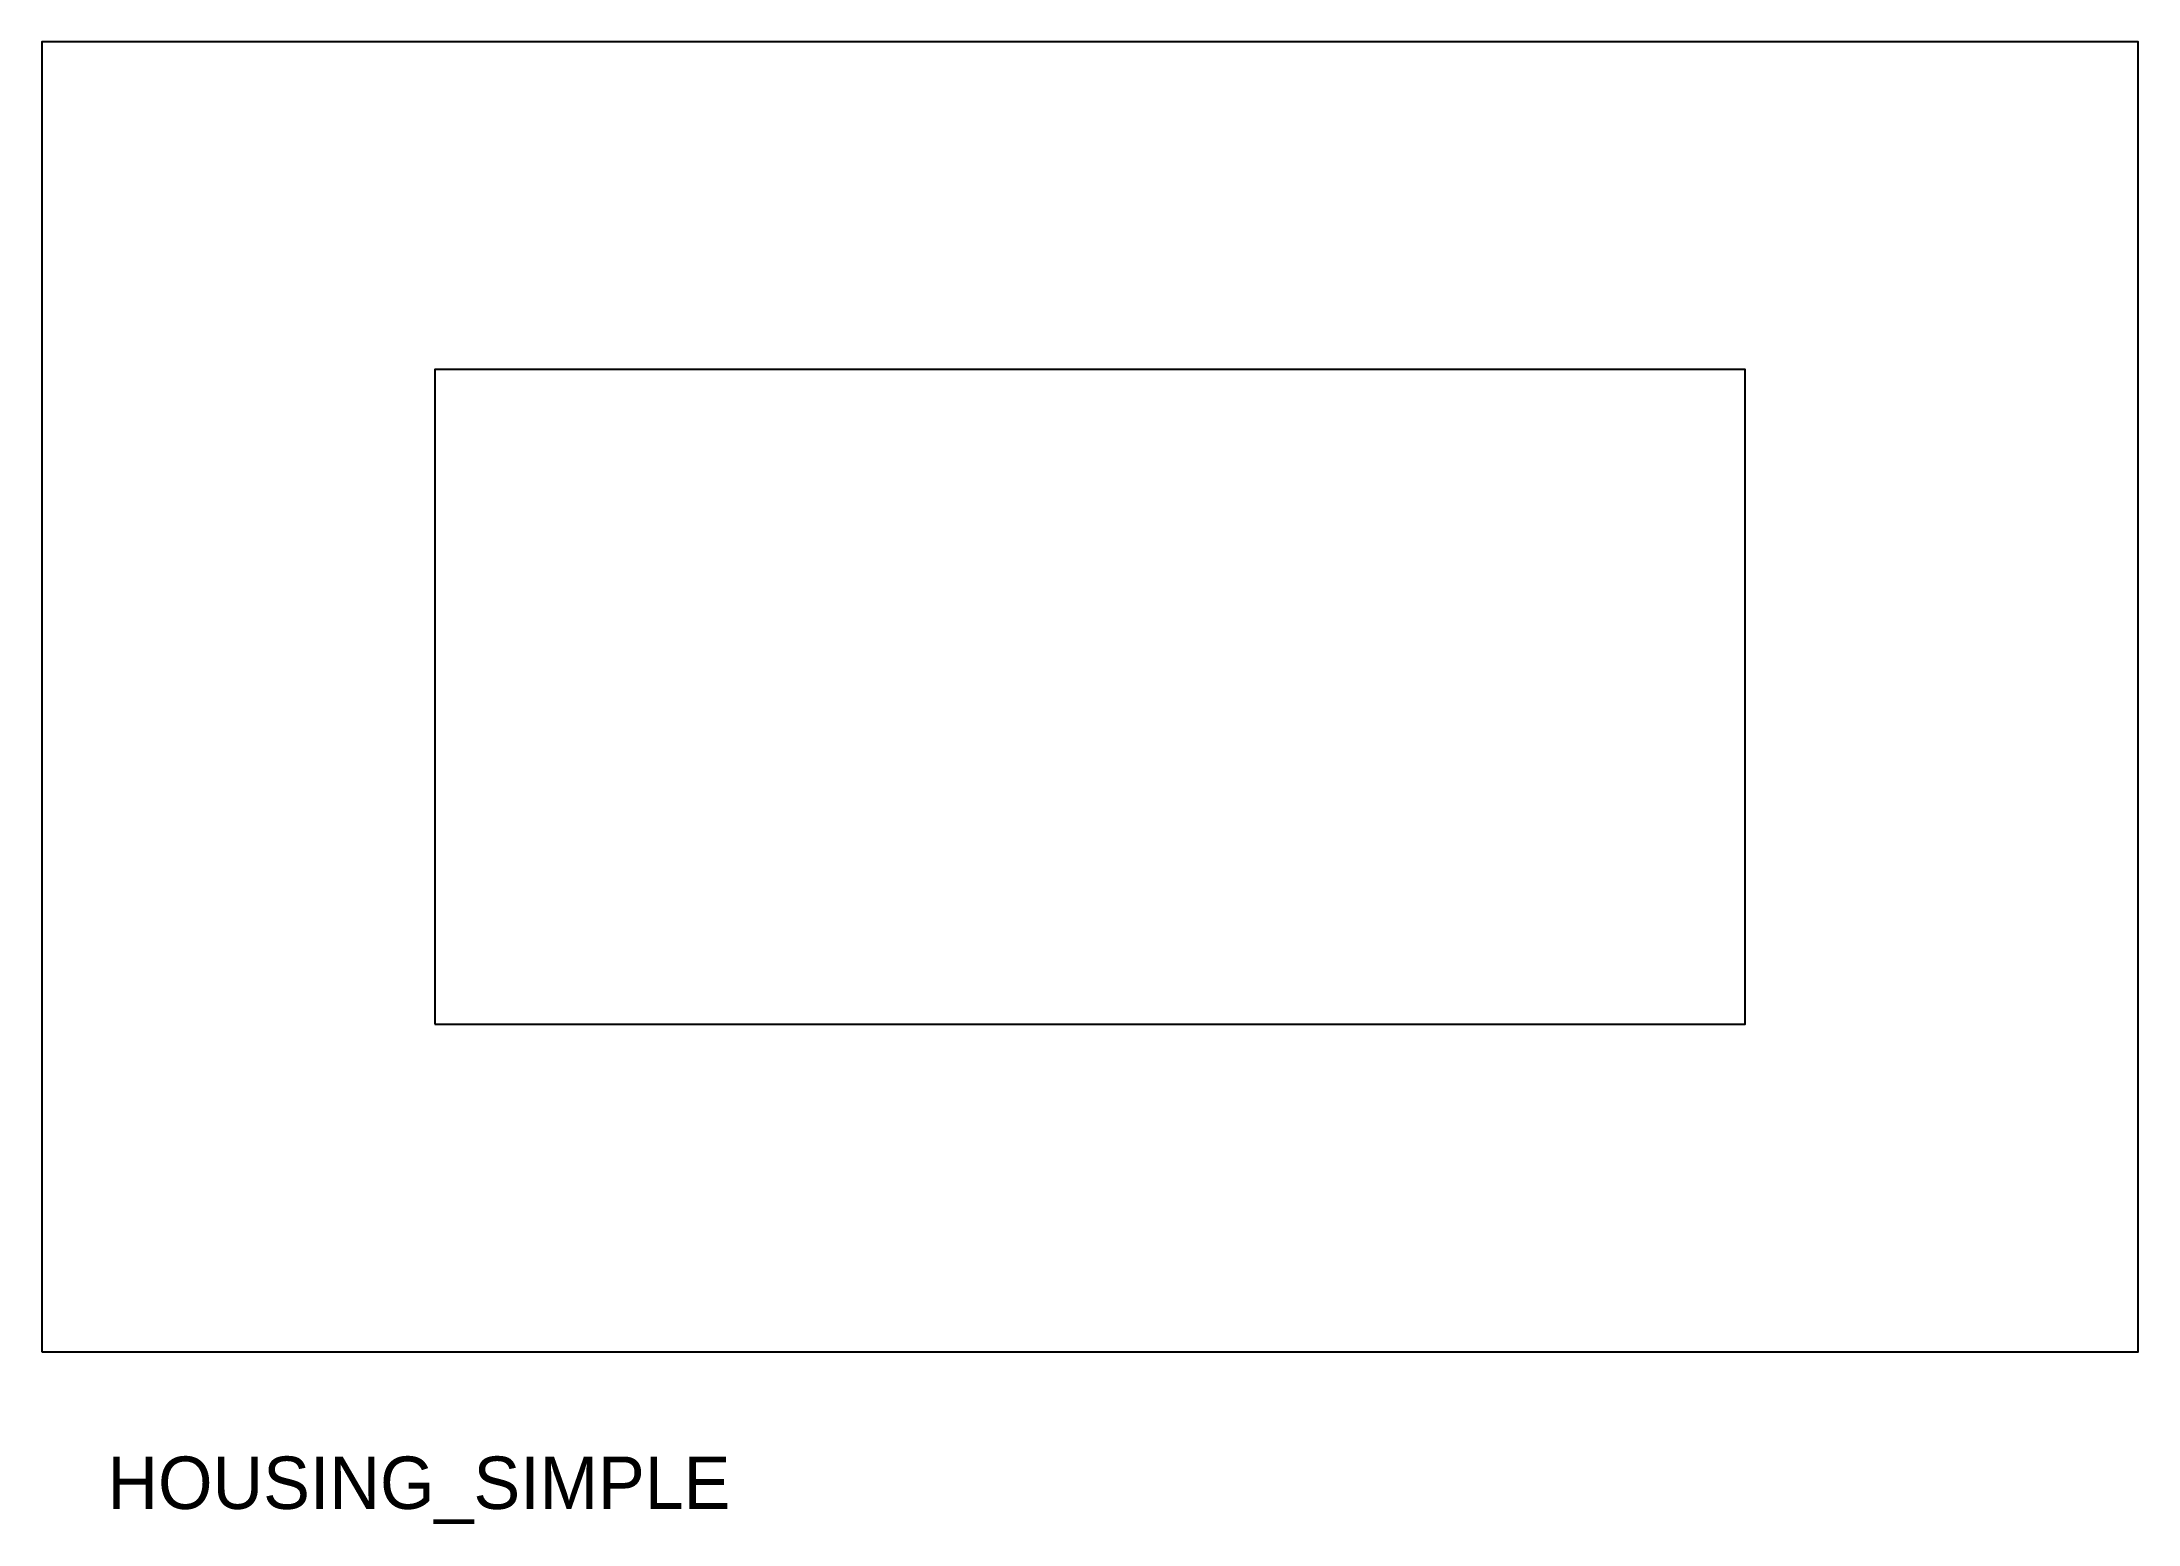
# Model space of a CAD drawing. Header units: metres. Extents: x 0 to 160, y -13 to 100.
import ezdxf

# ---------------------------------------------------------------- set-up
doc = ezdxf.new("R2010")
doc.units = ezdxf.units.M
for name, color, linetype in [('ANNOTATION', 7, 'Continuous'), ('CUTOUT', 7, 'Continuous'), ('OUTLINE', 7, 'Continuous')]:
    doc.layers.add(name, color=color, linetype=linetype)

msp = doc.modelspace()

# ---------------------------------------------------------------- linework, layer by layer
at = {"layer": 'CUTOUT'}
msp.add_lwpolyline([(30, 25), (130, 25), (130, 75), (30, 75)], close=True, dxfattribs=at)
at = {"layer": 'OUTLINE'}
msp.add_lwpolyline([(0, 0), (160, 0), (160, 100), (0, 100)], close=True, dxfattribs=at)

# ---------------------------------------------------------------- texts
at = {"layer": 'ANNOTATION'}
msp.add_text('HOUSING_SIMPLE', height=4, dxfattribs=at).set_placement((5, -12))

doc.saveas('drawing.dxf')
